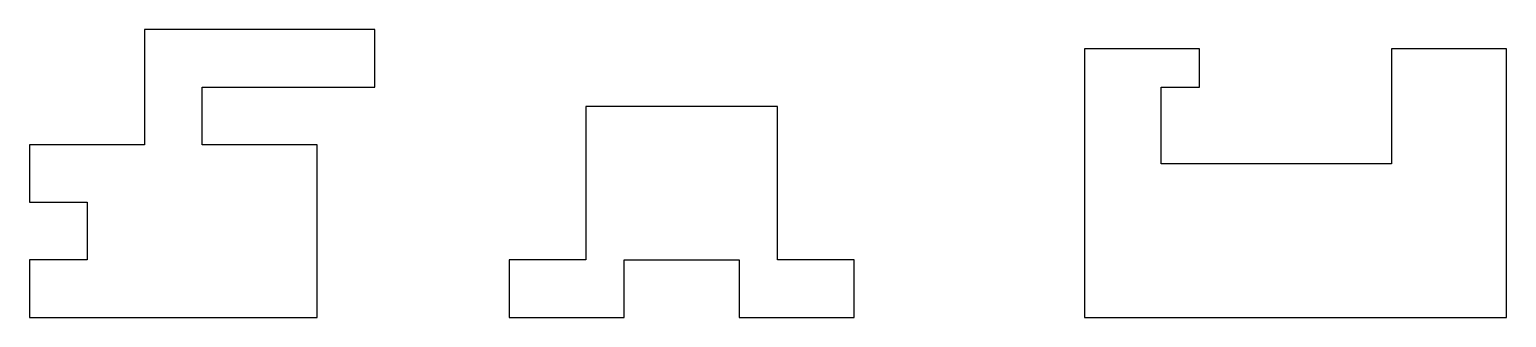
# Model space of a CAD drawing. Header units: millimetres. Extents: x 2823 to 3208, y 1741 to 1816.
import ezdxf

# ---------------------------------------------------------------- set-up
doc = ezdxf.new("R2010")
doc.units = ezdxf.units.MM

msp = doc.modelspace()

# ---------------------------------------------------------------- linework, layer by layer
for p, q in [((2912.82, 1816.14), (2852.82, 1816.14)), ((2852.82, 1816.14), (2852.82, 1786.14)), ((2912.82, 1801.14), (2912.82, 1816.14)), ((3127.82, 1811.14), (3097.82, 1811.14)), ((3097.82, 1811.14), (3097.82, 1741.14)), ((3127.82, 1801.14), (3127.82, 1811.14)), ((3207.82, 1811.14), (3177.82, 1811.14)), ((3177.82, 1811.14), (3177.82, 1781.14)), ((3207.82, 1741.14), (3207.82, 1811.14)), ((2867.82, 1786.14), (2867.82, 1801.14)), ((2867.82, 1801.14), (2912.82, 1801.14)), ((3117.82, 1781.14), (3117.82, 1801.14)), ((3117.82, 1801.14), (3127.82, 1801.14)), ((3017.82, 1796.14), (2967.82, 1796.14)), ((2967.82, 1796.14), (2967.82, 1756.14)), ((3017.82, 1756.14), (3017.82, 1796.14)), ((2852.82, 1786.14), (2822.82, 1786.14)), ((2822.82, 1786.14), (2822.82, 1771.14)), ((2897.82, 1786.14), (2867.82, 1786.14)), ((2897.82, 1741.14), (2897.82, 1786.14)), ((3177.82, 1781.14), (3117.82, 1781.14)), ((2822.82, 1771.14), (2837.82, 1771.14)), ((2837.82, 1771.14), (2837.82, 1756.14)), ((2837.82, 1756.14), (2822.82, 1756.14)), ((2822.82, 1756.14), (2822.82, 1741.14)), ((2967.82, 1756.14), (2947.82, 1756.14)), ((2947.82, 1756.14), (2947.82, 1741.14)), ((2977.82, 1741.14), (2977.82, 1756.14)), ((2977.82, 1756.14), (3007.82, 1756.14)), ((3007.82, 1756.14), (3007.82, 1741.14)), ((3037.82, 1756.14), (3017.82, 1756.14)), ((3037.82, 1741.14), (3037.82, 1756.14)), ((2822.82, 1741.14), (2897.82, 1741.14)), ((2947.82, 1741.14), (2977.82, 1741.14)), ((3007.82, 1741.14), (3037.82, 1741.14)), ((3097.82, 1741.14), (3207.82, 1741.14))]:
    msp.add_line(p, q)

doc.saveas('drawing.dxf')
